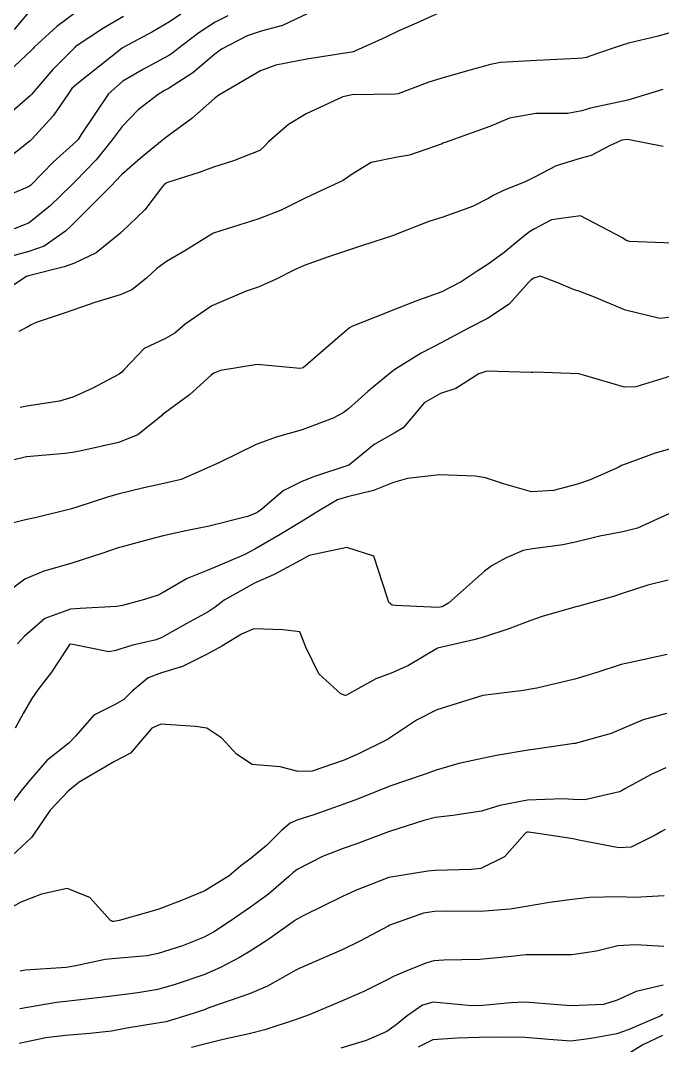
# Model space of a CAD drawing. Header units: metres. Extents: x 307586 to 320046, y 7427249 to 7434250.
# Drawn here: x 313450.69 to 313478.64, y 7432923.56 to 7432968.21 of the extents above; entities that cross this region are included whole.
import ezdxf

# ---------------------------------------------------------------- set-up
doc = ezdxf.new("R2010")
doc.units = ezdxf.units.M
doc.header["$MEASUREMENT"] = 0
doc.layers.add('Curvas de Nivel 1m', color=11, linetype='Continuous')
doc.layers.add('Curvas de Nivel 5m', color=15, linetype='Continuous')

msp = doc.modelspace()

# ---------------------------------------------------------------- linework, layer by layer
at = {"layer": 'Curvas de Nivel 1m', "flags": 128}
for points, elevation in [([(313453.177, 7432968.607), (313452.265, 7432967.941), (313451.292, 7432967.049), (313451.224, 7432966.978), (313451.151, 7432966.903), (313449.211, 7432965.079)], 761), ([(313457.667, 7432968.484), (313457.17, 7432968.151), (313456.443, 7432967.707), (313455.153, 7432967.029), (313455.136, 7432967.017), (313455.11, 7432967.001), (313453.137, 7432965.436), (313452.928, 7432965.239), (313452.774, 7432965.034), (313452.111, 7432964.052), (313451.195, 7432963.049), (313451.151, 7432963.011), (313451.112, 7432962.972), (313450.045, 7432962.119)], 759), ([(313469.18, 7432968.662), (313467.932, 7432968.091), (313467.166, 7432967.754), (313466.564, 7432967.464), (313465.279, 7432966.879), (313465.186, 7432966.846), (313465.153, 7432966.84), (313465.101, 7432966.829), (313463.149, 7432966.519), (313461.806, 7432966.264), (313461.144, 7432966.011), (313459.325, 7432964.957), (313459.131, 7432964.807), (313458.154, 7432963.938), (313457.115, 7432963.188), (313456.996, 7432963.1), (313456.862, 7432962.983), (313455.901, 7432962.192), (313455.09, 7432961.482), (313454.853, 7432961.237), (313454.636, 7432961.007), (313453.067, 7432959.436), (313452.86, 7432959.237), (313452.646, 7432959.034), (313451.724, 7432958.372), (313451.049, 7432958.139), (313450.195, 7432957.914)], 756), ([(313463.177, 7432968.499), (313462.096, 7432967.993), (313461.165, 7432967.739), (313460.565, 7432967.536), (313459.444, 7432966.956), (313459.151, 7432966.745), (313458.188, 7432965.924), (313457.136, 7432965.241), (313456.965, 7432965.151), (313456.682, 7432964.985), (313455.808, 7432964.312), (313455.119, 7432963.592), (313454.68, 7432963.006), (313453.981, 7432962.135), (313453.086, 7432961.206), (313452.994, 7432961.121), (313452.906, 7432961.032), (313451.982, 7432960.133), (313451.066, 7432959.399), (313450.238, 7432959.062)], 757), ([(313451.178, 7432968.733), (313450.407, 7432967.818)], 762), ([(313459.713, 7432968.413), (313459.17, 7432968.132), (313458.459, 7432967.672), (313457.539, 7432966.976), (313457.324, 7432966.805), (313457.15, 7432966.689), (313456.041, 7432966.094), (313455.139, 7432965.568), (313454.518, 7432965.009), (313453.336, 7432963.247), (313453.199, 7432963.029), (313453.162, 7432962.98), (313453.111, 7432962.932), (313452.105, 7432962.033), (313451.151, 7432961.049), (313451.118, 7432961.015), (313451.082, 7432960.989), (313450.967, 7432960.937), (313449.074, 7432960.143)], 758), ([(313478.656, 7432965.206), (313477.133, 7432964.74), (313475.503, 7432964.382), (313475.128, 7432964.278), (313474.513, 7432964.156), (313473.127, 7432964.153), (313471.976, 7432963.95), (313471.121, 7432963.596), (313469.172, 7432962.898), (313469.113, 7432962.871), (313469.092, 7432962.862), (313469.042, 7432962.841), (313467.625, 7432962.335), (313467.104, 7432962.257), (313465.955, 7432962.017), (313465.092, 7432961.491), (313464.735, 7432961.239), (313464.013, 7432960.896), (313463.079, 7432960.469), (313462.041, 7432959.952), (313461.069, 7432959.564), (313459.137, 7432958.959), (313459.084, 7432958.938), (313459.062, 7432958.927), (313457.845, 7432958.178), (313457.044, 7432957.707), (313456.62, 7432957.403), (313456.174, 7432956.989), (313455.543, 7432956.48), (313455.026, 7432956.262), (313453.922, 7432955.916), (313453.019, 7432955.608), (313452.59, 7432955.462), (313451.377, 7432955.046), (313451.129, 7432954.932), (313451.011, 7432954.87), (313450.619, 7432954.666)], 754), ([(313478.671, 7432962.724), (313477.116, 7432963.016), (313476.866, 7432962.991), (313476.336, 7432962.748), (313475.532, 7432962.33), (313475.105, 7432962.21), (313474.007, 7432961.869), (313473.092, 7432961.396), (313472.69, 7432961.193), (313471.725, 7432960.804), (313471.294, 7432960.594), (313471.08, 7432960.47), (313470.364, 7432960.108), (313469.071, 7432959.635), (313468.464, 7432959.451), (313467.063, 7432958.899), (313467.035, 7432958.889), (313466.97, 7432958.861), (313465.535, 7432958.396), (313465.053, 7432958.234), (313464.051, 7432957.892), (313463.042, 7432957.532), (313462.614, 7432957.34), (313461.787, 7432956.922), (313461.03, 7432956.593), (313460.51, 7432956.42), (313459.021, 7432955.784), (313457.858, 7432954.972), (313457.405, 7432954.58), (313457.007, 7432954.35), (313456.074, 7432953.918), (313455.201, 7432952.998), (313455.103, 7432952.887), (313454.99, 7432952.802), (313453.816, 7432952.182), (313452.975, 7432951.804), (313452.382, 7432951.626), (313450.968, 7432951.41), (313450.678, 7432951.344)], 753), ([(313479.061, 7432958.511), (313477.215, 7432958.585), (313477.062, 7432958.628), (313476.899, 7432958.742), (313475.072, 7432959.705), (313473.813, 7432959.521), (313473.066, 7432959.133), (313472.855, 7432959.002), (313472.588, 7432958.795), (313471.75, 7432958.106), (313471.045, 7432957.598), (313470.565, 7432957.293), (313469.88, 7432956.827), (313469.028, 7432956.383), (313467.899, 7432955.977), (313467.021, 7432955.626), (313465.112, 7432954.879), (313465.012, 7432954.823), (313464.508, 7432954.388), (313462.995, 7432953.081), (313462.861, 7432953.045), (313460.996, 7432953.22), (313459.402, 7432952.954), (313459.107, 7432952.842), (313458.99, 7432952.763), (313458.042, 7432951.904), (313456.965, 7432951.107), (313456.893, 7432951.052), (313456.823, 7432950.981), (313455.793, 7432950.153), (313454.951, 7432949.824), (313453.407, 7432949.482), (313452.947, 7432949.39), (313452.63, 7432949.35), (313450.944, 7432949.2), (313450.359, 7432949.059)], 752), ([(313479.021, 7432955.284), (313478.523, 7432955.223), (313477.026, 7432955.588), (313475.609, 7432956.18), (313475.038, 7432956.405), (313474.766, 7432956.492), (313474.079, 7432956.774), (313473.319, 7432957.068), (313473.036, 7432956.987), (313472.917, 7432956.909), (313472.808, 7432956.792), (313471.967, 7432955.857), (313471.017, 7432955.232), (313470.229, 7432954.822), (313469.006, 7432954.173), (313468.137, 7432953.713), (313466.994, 7432953.006), (313466.794, 7432952.862), (313465.809, 7432952.043), (313464.969, 7432951.293), (313464.732, 7432951.118), (313464.296, 7432950.89), (313462.958, 7432950.376), (313461.822, 7432950.053), (313460.951, 7432949.731), (313459.352, 7432948.954), (313459.07, 7432948.829), (313458.94, 7432948.769), (313457.685, 7432948.219), (313456.929, 7432948.032), (313456.059, 7432947.856), (313454.922, 7432947.574), (313454.479, 7432947.447), (313453.188, 7432947.026), (313452.912, 7432946.942), (313451.39, 7432946.563), (313450.907, 7432946.449), (313450.097, 7432946.255)], 751), ([(313478.951, 7432949.541), (313478.315, 7432949.36), (313476.944, 7432948.858), (313476.861, 7432948.823), (313476.712, 7432948.742), (313475.496, 7432948.196), (313474.935, 7432948.011), (313473.889, 7432947.732), (313472.932, 7432947.678), (313471.719, 7432948.019), (313470.938, 7432948.279), (313470.484, 7432948.364), (313468.937, 7432948.416), (313467.534, 7432948.254), (313466.931, 7432948.08), (313466.057, 7432947.738), (313464.922, 7432947.459), (313464.485, 7432947.321), (313463.746, 7432946.898), (313462.908, 7432946.373), (313462.002, 7432945.819), (313460.895, 7432945.177), (313460.432, 7432944.937), (313458.886, 7432944.285), (313457.953, 7432943.898), (313456.876, 7432943.279), (313456.678, 7432943.179), (313456.088, 7432942.988), (313455.136, 7432942.73), (313454.868, 7432942.685), (313453.291, 7432942.6), (313452.866, 7432942.561), (313451.743, 7432942.158), (313450.848, 7432941.377), (313450.692, 7432941.206), (313450.554, 7432941.054)], 749), ([(313478.923, 7432946.72), (313477.553, 7432946.094), (313476.911, 7432945.931), (313475.915, 7432945.742), (313474.904, 7432945.495), (313474.308, 7432945.363), (313472.899, 7432945.18), (313472.568, 7432945.123), (313471.83, 7432944.801), (313471.23, 7432944.466), (313470.887, 7432944.219), (313469.324, 7432942.833), (313469.044, 7432942.664), (313468.87, 7432942.636), (313467.01, 7432942.719), (313466.871, 7432942.74), (313466.732, 7432942.861), (313466.655, 7432943.082), (313466.067, 7432944.868), (313464.897, 7432945.253), (313463.262, 7432944.904), (313462.891, 7432944.701), (313461.73, 7432944.076), (313460.881, 7432943.698), (313459.551, 7432942.95), (313459.17, 7432942.654), (313458.865, 7432942.452), (313457.902, 7432941.925), (313456.848, 7432941.334), (313456.594, 7432941.235), (313455.578, 7432940.993), (313455.011, 7432940.829), (313454.841, 7432940.766), (313454.541, 7432940.706), (313452.97, 7432941.028), (313452.843, 7432941.043), (313452.046, 7432939.823), (313451.45, 7432939.044), (313451.189, 7432938.675), (313450.807, 7432938.02), (313450.464, 7432937.388)], 748), ([(313478.884, 7432943.825), (313478.006, 7432943.605), (313476.878, 7432943.24), (313476.506, 7432943.115), (313475.203, 7432942.757), (313474.949, 7432942.682), (313474.871, 7432942.66), (313473.405, 7432942.242), (313472.862, 7432942.059), (313471.952, 7432941.703), (313470.851, 7432941.349), (313470.433, 7432941.233), (313468.843, 7432940.861), (313468.827, 7432940.856), (313468.796, 7432940.84), (313467.578, 7432940.11), (313466.832, 7432939.776), (313466.165, 7432939.531), (313464.978, 7432938.878), (313464.884, 7432938.818), (313464.822, 7432938.805), (313464.637, 7432938.883), (313463.678, 7432939.744), (313463.112, 7432940.906), (313462.853, 7432941.574), (313462.111, 7432941.661), (313460.855, 7432941.704), (313460.311, 7432941.479), (313459.46, 7432940.951), (313458.839, 7432940.618), (313457.743, 7432940.062), (313456.831, 7432939.795), (313456.242, 7432939.573), (313455.55, 7432938.993), (313455.19, 7432938.624), (313454.814, 7432938.409), (313453.878, 7432937.943), (313453.09, 7432937.026), (313452.79, 7432936.732), (313451.843, 7432935.978), (313451.043, 7432935.047), (313450.924, 7432934.895), (313450.769, 7432934.703), (313449.499, 7432933.069)], 747), ([(313478.842, 7432940.597), (313477.314, 7432940.26), (313476.837, 7432940.148), (313475.775, 7432939.809), (313474.83, 7432939.511), (313473.163, 7432939.122), (313472.826, 7432939.059), (313472.594, 7432939.024), (313470.823, 7432938.81), (313468.816, 7432938.186), (313467.932, 7432937.729), (313466.804, 7432936.98), (313466.734, 7432936.931), (313466.614, 7432936.862), (313465.402, 7432936.258), (313464.784, 7432935.984), (313463.389, 7432935.511), (313462.779, 7432935.497), (313461.997, 7432935.701), (313460.782, 7432935.797), (313460.094, 7432936.248), (313459.453, 7432936.95), (313458.799, 7432937.376), (313458.311, 7432937.455), (313456.802, 7432937.554), (313456.406, 7432937.376), (313456.069, 7432936.987), (313455.483, 7432936.296), (313454.782, 7432935.929), (313453.238, 7432935.023), (313452.769, 7432934.632), (313451.984, 7432933.814), (313451.452, 7432933.043), (313451.175, 7432932.617), (313450.74, 7432932.212), (313450.132, 7432931.659)], 746), ([(313478.787, 7432935.649), (313478.142, 7432935.367), (313477.005, 7432934.738), (313476.857, 7432934.655), (313476.772, 7432934.614), (313475.265, 7432934.258), (313474.768, 7432934.271), (313474.305, 7432934.304), (313472.767, 7432934.246), (313471.554, 7432934.013), (313470.762, 7432933.765), (313469.513, 7432933.582), (313468.759, 7432933.486), (313468.246, 7432933.357), (313466.753, 7432932.877), (313466.709, 7432932.86), (313465.287, 7432932.333), (313464.742, 7432932.141), (313463.845, 7432931.785), (313462.728, 7432931.218), (313462.552, 7432931.085), (313462.374, 7432930.913), (313461.494, 7432930.143), (313460.709, 7432929.58), (313459.768, 7432928.944), (313459.133, 7432928.517), (313458.693, 7432928.283), (313457.75, 7432927.906), (313456.682, 7432927.563), (313456.202, 7432927.463), (313454.678, 7432927.338), (313454.371, 7432927.311), (313453.105, 7432927.024), (313452.672, 7432926.959), (313450.886, 7432926.833), (313450.67, 7432926.795)], 744), ([(313478.755, 7432932.964), (313478.593, 7432932.883), (313478.316, 7432932.724), (313477.281, 7432932.199), (313476.744, 7432932.165), (313475.004, 7432932.502), (313474.75, 7432932.555), (313473.319, 7432932.782), (313472.811, 7432932.847), (313472.753, 7432932.846), (313472.708, 7432932.835), (313472.656, 7432932.791), (313471.763, 7432931.775), (313470.73, 7432931.271), (313470.322, 7432931.223), (313468.728, 7432931.186), (313468.421, 7432931.15), (313466.723, 7432930.876), (313466.677, 7432930.86), (313465.28, 7432930.312), (313464.715, 7432930.049), (313463.023, 7432929.223), (313462.704, 7432929.05), (313462.622, 7432928.992), (313462.511, 7432928.912), (313461.452, 7432928.161), (313460.684, 7432927.667), (313460.226, 7432927.391), (313459.395, 7432926.949), (313458.67, 7432926.643), (313457.428, 7432926.209), (313456.663, 7432925.999), (313455.8, 7432925.85), (313454.66, 7432925.713), (313453.173, 7432925.538), (313452.657, 7432925.48), (313452.259, 7432925.432), (313450.654, 7432925.156)], 743), ([(313478.717, 7432930.082), (313477.438, 7432930.01), (313476.716, 7432930.04), (313475.456, 7432930.012), (313474.714, 7432929.915), (313473.724, 7432929.786), (313472.711, 7432929.619), (313472.014, 7432929.493), (313470.709, 7432929.392), (313469.284, 7432929.406), (313468.709, 7432929.4), (313468.233, 7432929.319), (313466.923, 7432928.858), (313466.766, 7432928.795), (313466.702, 7432928.761), (313465.467, 7432928.101), (313464.691, 7432927.731), (313462.822, 7432926.908), (313462.672, 7432926.833), (313461.447, 7432926.14), (313460.662, 7432925.809), (313458.895, 7432925.196), (313458.654, 7432925.099), (313458.551, 7432925.064), (313458.256, 7432924.964), (313457.03, 7432924.596), (313456.648, 7432924.524), (313455.322, 7432924.317), (313454.645, 7432924.184), (313453.714, 7432924.085), (313452.643, 7432923.989), (313451.795, 7432923.885), (313450.639, 7432923.648)], 742), ([(313478.694, 7432927.871), (313477.483, 7432927.944), (313476.695, 7432927.902), (313475.769, 7432927.673), (313474.69, 7432927.506), (313473.425, 7432927.513), (313472.69, 7432927.507), (313472.048, 7432927.438), (313470.688, 7432927.298), (313469.124, 7432927.27), (313468.687, 7432927.244), (313468.376, 7432927.153), (313467.617, 7432926.851), (313466.956, 7432926.58), (313466.677, 7432926.436), (313465.635, 7432925.904), (313464.662, 7432925.494), (313463.261, 7432924.901), (313462.651, 7432924.67), (313461.328, 7432924.242), (313460.644, 7432924.062), (313459.512, 7432923.818), (313458.639, 7432923.596), (313458.128, 7432923.475)], 741), ([(313478.656, 7432924.904), (313478.534, 7432924.842), (313478.27, 7432924.724), (313477.143, 7432924.24), (313476.646, 7432924.073), (313475.539, 7432923.856), (313474.643, 7432923.754), (313473.688, 7432923.819), (313472.644, 7432923.912), (313471.525, 7432923.921), (313470.644, 7432923.909), (313469.701, 7432923.882), (313468.643, 7432923.799), (313468.001, 7432923.484)], 739), ([(313478.646, 7432923.997), (313477.787, 7432923.583), (313476.634, 7432922.875)], 738)]:
    msp.add_lwpolyline(points, dxfattribs=dict(at, elevation=elevation))
at = {"layer": 'Curvas de Nivel 5m', "flags": 128}
for points, elevation in [([(313455.174, 7432968.376), (313454.305, 7432967.874), (313453.154, 7432967.117), (313453.102, 7432967.082), (313453.049, 7432967.031), (313452.104, 7432966.079), (313451.232, 7432965.049), (313451.188, 7432964.994), (313451.132, 7432964.935), (313450.101, 7432964.044)], 760), ([(313479.173, 7432967.729), (313478.394, 7432967.505), (313477.16, 7432967.22), (313476.792, 7432967.11), (313475.77, 7432966.754), (313475.313, 7432966.597), (313475.151, 7432966.563), (313474.942, 7432966.554), (313473.15, 7432966.465), (313471.584, 7432966.37), (313471.148, 7432966.295), (313470.411, 7432966.086), (313469.142, 7432965.72), (313468.47, 7432965.517), (313467.134, 7432965.018), (313466.999, 7432964.997), (313465.134, 7432964.974), (313464.717, 7432964.886), (313463.125, 7432964.145), (313462.356, 7432963.683), (313461.494, 7432962.926), (313461.31, 7432962.728), (313461.107, 7432962.55), (313459.96, 7432962.087), (313459.096, 7432961.816), (313458.473, 7432961.585), (313457.085, 7432961.149), (313456.975, 7432961.09), (313456.875, 7432960.982), (313456.11, 7432959.953), (313455.103, 7432959), (313455.078, 7432958.985), (313455.062, 7432958.964), (313453.979, 7432958.086), (313453.042, 7432957.637), (313452.591, 7432957.483), (313451.033, 7432957.084), (313451.009, 7432957.074), (313450.957, 7432957.051), (313449.02, 7432955.79)], 755), ([(313478.993, 7432952.72), (313477.475, 7432952.246), (313476.985, 7432952.233), (313475.202, 7432952.758), (313474.993, 7432952.809), (313473.088, 7432952.883), (313472.994, 7432952.872), (313472.916, 7432952.869), (313470.994, 7432952.929), (313470.645, 7432952.815), (313469.637, 7432952.177), (313468.98, 7432951.959), (313468.262, 7432951.558), (313467.68, 7432950.853), (313467.357, 7432950.458), (313466.957, 7432950.229), (313466.083, 7432949.737), (313465.045, 7432948.879), (313464.983, 7432948.839), (313464.942, 7432948.821), (313463.496, 7432948.34), (313462.931, 7432948.121), (313462.128, 7432947.715), (313461.202, 7432946.927), (313461.037, 7432946.803), (313460.911, 7432946.731), (313460.571, 7432946.597), (313458.905, 7432946.173), (313457.892, 7432945.981), (313456.901, 7432945.755), (313456.29, 7432945.595), (313454.895, 7432945.216), (313454.273, 7432945.009), (313452.888, 7432944.55), (313451.702, 7432944.225), (313450.881, 7432943.866), (313449.819, 7432943.066)], 750), ([(313478.816, 7432938.013), (313477.797, 7432937.746), (313476.809, 7432937.323), (313476.4, 7432937.151), (313474.996, 7432936.758), (313474.843, 7432936.719), (313474.802, 7432936.71), (313473.118, 7432936.465), (313472.797, 7432936.417), (313471.412, 7432936.185), (313470.792, 7432936.065), (313469.775, 7432935.839), (313468.784, 7432935.554), (313468.262, 7432935.364), (313466.773, 7432934.86), (313465.356, 7432934.285), (313464.765, 7432934.066), (313463.463, 7432933.603), (313462.758, 7432933.385), (313462.427, 7432933.243), (313462.05, 7432932.917), (313461.398, 7432932.269), (313460.735, 7432931.713), (313460.287, 7432931.379), (313459.777, 7432930.944), (313458.716, 7432930.296), (313457.772, 7432929.909), (313456.708, 7432929.493), (313456.317, 7432929.374), (313454.991, 7432928.997), (313454.747, 7432928.955), (313454.702, 7432928.959), (313454.614, 7432929.001), (313453.705, 7432930.007), (313452.717, 7432930.397), (313451.61, 7432930.145), (313450.71, 7432929.801), (313449.403, 7432929.069)], 745), ([(313478.675, 7432926.179), (313477.495, 7432925.908), (313476.665, 7432925.539), (313476.067, 7432925.341), (313474.661, 7432925.291), (313474.103, 7432925.327), (313472.663, 7432925.44), (313472.043, 7432925.415), (313470.66, 7432925.284), (313470.176, 7432925.302), (313468.662, 7432925.443), (313468.186, 7432925.319), (313467.53, 7432924.851), (313467.046, 7432924.459), (313466.646, 7432924.169), (313465.74, 7432923.77), (313464.639, 7432923.448)], 740)]:
    msp.add_lwpolyline(points, dxfattribs=dict(at, elevation=elevation))

doc.saveas('drawing.dxf')
